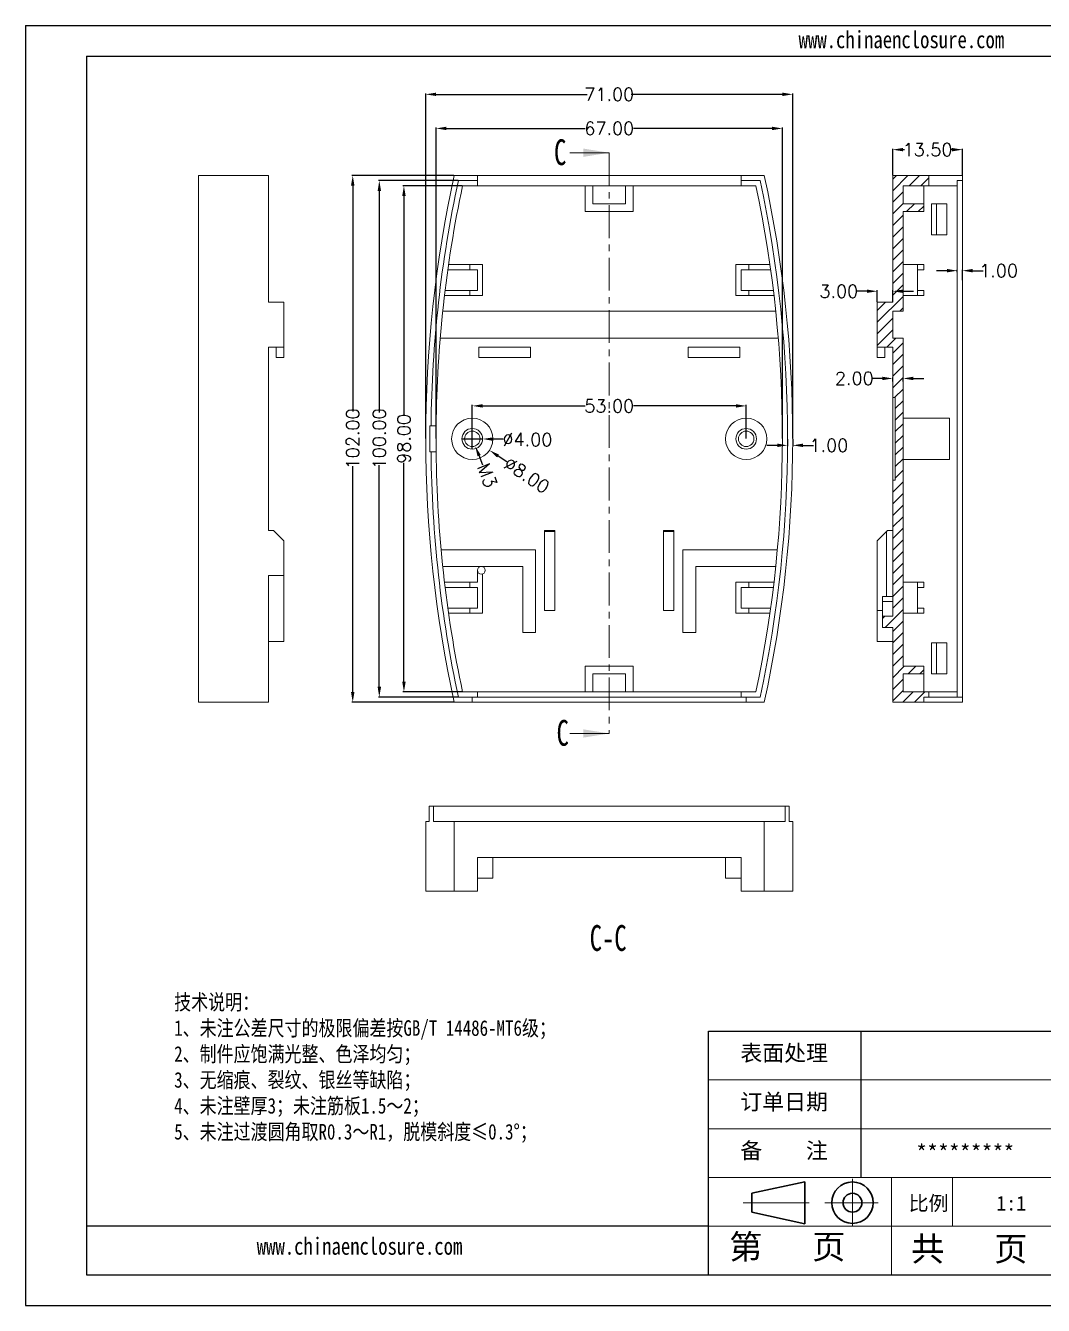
# Model space of a CAD drawing. Header units: inches. Extents: x -1639 to -684, y 346 to 594.
# Drawn here: x -1638.8 to -1441.9, y 346.2 to 594 of the extents above; entities that cross this region are included whole.
import ezdxf

# ---------------------------------------------------------------- set-up
doc = ezdxf.new("R2010")
doc.units = ezdxf.units.IN
doc.linetypes.add('CENTER', pattern=[10.16, 6.35, -1.27, 1.27, -1.27])
doc.linetypes.add('CENTER2', pattern=[28.575, 19.05, -3.175, 3.175, -3.175])
doc.layers.add('文字', color=81, linetype='Continuous')
for name, color, linetype, lineweight in [('粗实线', 7, 'Continuous', 30), ('细实线', 3, 'Continuous', 9), ('细点划线', 2, 'CENTER2', 9)]:
    doc.layers.add(name, color=color, linetype=linetype, lineweight=lineweight)
doc.styles.add('SLDTEXTSTYLE6', font='TXT', dxfattribs={"width": 0.7})
doc.styles.get("Standard").update_dxf_attribs({"font": 'txt', "bigfont": 'gbcbig.shx'})
doc.styles.add('宋体', font='', dxfattribs={"width": 0.8, "height": 3.5})
doc.styles.get('宋体').set_extended_font_data('SimSun')
doc.dimstyles.new('2.5', dxfattribs={"dimtxt": 2.5, "dimasz": 2, "dimexe": 0.18, "dimexo": 0.0625, "dimgap": 0.09, "dimtad": 0, "dimzin": 0, "dimdsep": 46, "dimtxsty": 'Standard', "dimcen": 2, "dimclrd": 3, "dimclre": 3, "dimclrt": 256, "dimadec": 0, "dimazin": 0, "dimtfac": 1, "dimtofl": 0, "dimtmove": 0, "dimatfit": 3, "dimfxl": 0, "dimtolj": 1, "dimtzin": 0, "dimarcsym": 0})

# ---------------------------------------------------------------- blocks, each defined once
blk = doc.blocks.new('*D139')
at = {"color": 3, "lineweight": -2, "transparency": 16777216}
for p, q in [((-1555.98, 564.96), (-1575.73, 564.96)), ((-1575.55, 562.96), (-1575.55, 519.26)), ((-1575.55, 464.96), (-1575.55, 508.66)), ((-1555.98, 462.96), (-1575.73, 462.96))]:
    blk.add_line(p, q, dxfattribs=at)
at = {"color": 3, "transparency": 16777216}
for points in [[(-1575.89, 562.96), (-1575.22, 562.96), (-1575.55, 564.96)], [(-1575.89, 464.96), (-1575.22, 464.96), (-1575.55, 462.96)]]:
    blk.add_solid(points, dxfattribs=at)
at = {"layer": 'Defpoints', "color": 0, "transparency": 16777216}
for p in [(-1575.55, 564.96), (-1555.92, 564.96), (-1555.92, 462.96)]:
    blk.add_point(p, dxfattribs=at)
at = {"transparency": 16777216, "insert": (-1575.55, 513.96), "char_height": 2.5, "attachment_point": 5, "rotation": 90}
blk.add_mtext('\\A1;102.00', dxfattribs=at)
blk = doc.blocks.new('*D140')
at = {"color": 3, "lineweight": -2, "transparency": 16777216}
for p, q in [((-1555.18, 563.96), (-1570.59, 563.96)), ((-1570.41, 561.96), (-1570.41, 519.05)), ((-1570.41, 465.96), (-1570.41, 508.87)), ((-1555.18, 463.96), (-1570.59, 463.96))]:
    blk.add_line(p, q, dxfattribs=at)
at = {"color": 3, "transparency": 16777216}
for points in [[(-1570.74, 561.96), (-1570.07, 561.96), (-1570.41, 563.96)], [(-1570.74, 465.96), (-1570.07, 465.96), (-1570.41, 463.96)]]:
    blk.add_solid(points, dxfattribs=at)
at = {"layer": 'Defpoints', "color": 0, "transparency": 16777216}
for p in [(-1555.12, 563.96), (-1570.41, 463.96), (-1555.12, 463.96)]:
    blk.add_point(p, dxfattribs=at)
at = {"transparency": 16777216, "insert": (-1570.41, 513.96), "char_height": 2.5, "attachment_point": 5, "rotation": 90}
blk.add_mtext('\\A1;100.00', dxfattribs=at)
blk = doc.blocks.new('*D141')
at = {"color": 3, "lineweight": -2, "transparency": 16777216}
for p, q in [((-1554.37, 562.96), (-1565.83, 562.96)), ((-1565.65, 560.96), (-1565.65, 518.63)), ((-1565.65, 466.96), (-1565.65, 509.29)), ((-1554.37, 464.96), (-1565.83, 464.96))]:
    blk.add_line(p, q, dxfattribs=at)
at = {"color": 3, "transparency": 16777216}
for points in [[(-1565.98, 560.96), (-1565.31, 560.96), (-1565.65, 562.96)], [(-1565.98, 466.96), (-1565.31, 466.96), (-1565.65, 464.96)]]:
    blk.add_solid(points, dxfattribs=at)
at = {"layer": 'Defpoints', "color": 0, "transparency": 16777216}
for p in [(-1565.65, 562.96), (-1554.31, 562.96), (-1554.31, 464.96)]:
    blk.add_point(p, dxfattribs=at)
at = {"transparency": 16777216, "insert": (-1565.65, 513.96), "char_height": 2.5, "attachment_point": 5, "rotation": 90}
blk.add_mtext('\\A1;98.00', dxfattribs=at)
blk = doc.blocks.new('*D142')
at = {"color": 3, "lineweight": -2, "transparency": 16777216}
for p, q in [((-1552.42, 514.02), (-1552.42, 520.52)), ((-1550.42, 520.34), (-1530.6, 520.34)), ((-1501.42, 520.34), (-1521.25, 520.34)), ((-1499.42, 514.02), (-1499.42, 520.52))]:
    blk.add_line(p, q, dxfattribs=at)
at = {"color": 3, "transparency": 16777216}
for points in [[(-1550.42, 520.67), (-1550.42, 520.01), (-1552.42, 520.34)], [(-1501.42, 520.67), (-1501.42, 520.01), (-1499.42, 520.34)]]:
    blk.add_solid(points, dxfattribs=at)
at = {"layer": 'Defpoints', "color": 0, "transparency": 16777216}
for p in [(-1499.42, 520.34), (-1552.42, 513.96), (-1499.42, 513.96)]:
    blk.add_point(p, dxfattribs=at)
at = {"transparency": 16777216, "insert": (-1525.92, 520.34), "char_height": 2.5, "attachment_point": 5}
blk.add_mtext('\\A1;53.00', dxfattribs=at)
blk = doc.blocks.new('*D143')
at = {"color": 3, "lineweight": -2, "transparency": 16777216}
for p, q in [((-1559.42, 514.02), (-1559.42, 574.24)), ((-1557.42, 574.06), (-1530.6, 574.06)), ((-1494.42, 574.06), (-1521.25, 574.06)), ((-1492.42, 514.02), (-1492.42, 574.24))]:
    blk.add_line(p, q, dxfattribs=at)
at = {"color": 3, "transparency": 16777216}
for points in [[(-1557.42, 574.39), (-1557.42, 573.73), (-1559.42, 574.06)], [(-1494.42, 574.39), (-1494.42, 573.73), (-1492.42, 574.06)]]:
    blk.add_solid(points, dxfattribs=at)
at = {"layer": 'Defpoints', "color": 0, "transparency": 16777216}
for p in [(-1492.42, 574.06), (-1559.42, 513.96), (-1492.42, 513.96)]:
    blk.add_point(p, dxfattribs=at)
at = {"transparency": 16777216, "insert": (-1525.92, 574.06), "char_height": 2.5, "attachment_point": 5}
blk.add_mtext('\\A1;67.00', dxfattribs=at)
blk = doc.blocks.new('*D144')
at = {"color": 3, "lineweight": -2, "transparency": 16777216}
for p, q in [((-1561.42, 514.02), (-1561.42, 580.84)), ((-1559.42, 580.66), (-1530.18, 580.66)), ((-1492.42, 580.66), (-1521.67, 580.66)), ((-1490.42, 514.02), (-1490.42, 580.84))]:
    blk.add_line(p, q, dxfattribs=at)
at = {"color": 3, "transparency": 16777216}
for points in [[(-1559.42, 580.99), (-1559.42, 580.33), (-1561.42, 580.66)], [(-1492.42, 580.99), (-1492.42, 580.33), (-1490.42, 580.66)]]:
    blk.add_solid(points, dxfattribs=at)
at = {"layer": 'Defpoints', "color": 0, "transparency": 16777216}
for p in [(-1561.42, 580.66), (-1561.42, 513.96), (-1490.42, 513.96)]:
    blk.add_point(p, dxfattribs=at)
at = {"transparency": 16777216, "insert": (-1525.92, 580.66), "char_height": 2.5, "attachment_point": 5}
blk.add_mtext('\\A1;71.00', dxfattribs=at)
blk = doc.blocks.new('*D145')
at = {"color": 3, "lineweight": -2, "transparency": 16777216}
for p, q in [((-1491.42, 513.9), (-1491.42, 512.52)), ((-1490.42, 513.9), (-1490.42, 512.52)), ((-1493.42, 512.7), (-1495.42, 512.7)), ((-1488.42, 512.7), (-1486.42, 512.7))]:
    blk.add_line(p, q, dxfattribs=at)
at = {"color": 3, "transparency": 16777216}
for points in [[(-1493.42, 513.04), (-1493.42, 512.37), (-1491.42, 512.7)], [(-1488.42, 513.04), (-1488.42, 512.37), (-1490.42, 512.7)]]:
    blk.add_solid(points, dxfattribs=at)
at = {"layer": 'Defpoints', "color": 0, "transparency": 16777216}
for p in [(-1491.42, 513.96), (-1490.42, 513.96), (-1490.42, 512.7)]:
    blk.add_point(p, dxfattribs=at)
at = {"transparency": 16777216, "insert": (-1483.42, 512.7), "char_height": 2.5, "attachment_point": 5}
blk.add_mtext('\\A1;1.00', dxfattribs=at)
blk = doc.blocks.new('*D146')
at = {"color": 3, "lineweight": -2, "transparency": 16777216}
for p, q in [((-1471.08, 565.02), (-1471.08, 570.13)), ((-1469.08, 569.95), (-1468.8, 569.95)), ((-1459.58, 569.95), (-1459.87, 569.95)), ((-1457.58, 565.02), (-1457.58, 570.13))]:
    blk.add_line(p, q, dxfattribs=at)
at = {"color": 3, "transparency": 16777216}
for points in [[(-1469.08, 570.28), (-1469.08, 569.62), (-1471.08, 569.95)], [(-1459.58, 570.28), (-1459.58, 569.62), (-1457.58, 569.95)]]:
    blk.add_solid(points, dxfattribs=at)
at = {"layer": 'Defpoints', "color": 0, "transparency": 16777216}
for p in [(-1457.58, 569.95), (-1471.08, 564.96), (-1457.58, 564.96)]:
    blk.add_point(p, dxfattribs=at)
at = {"transparency": 16777216, "insert": (-1464.33, 569.95), "char_height": 2.5, "attachment_point": 5}
blk.add_mtext('\\A1;13.50', dxfattribs=at)
blk = doc.blocks.new('*D147')
at = {"color": 3, "lineweight": -2, "transparency": 16777216}
for p, q in [((-1460.58, 546.52), (-1462.58, 546.52)), ((-1458.58, 546.23), (-1458.58, 546.7)), ((-1457.58, 544.68), (-1457.58, 546.7)), ((-1455.58, 546.52), (-1453.58, 546.52))]:
    blk.add_line(p, q, dxfattribs=at)
at = {"color": 3, "transparency": 16777216}
for points in [[(-1460.58, 546.86), (-1460.58, 546.19), (-1458.58, 546.52)], [(-1455.58, 546.86), (-1455.58, 546.19), (-1457.58, 546.52)]]:
    blk.add_solid(points, dxfattribs=at)
at = {"layer": 'Defpoints', "color": 0, "transparency": 16777216}
for p in [(-1458.58, 546.17), (-1457.58, 546.52), (-1457.58, 544.62)]:
    blk.add_point(p, dxfattribs=at)
at = {"transparency": 16777216, "insert": (-1450.58, 546.52), "char_height": 2.5, "attachment_point": 5}
blk.add_mtext('\\A1;1.00', dxfattribs=at)
blk = doc.blocks.new('*D148')
at = {"color": 3, "lineweight": -2, "transparency": 16777216}
for p, q in [((-1474.08, 540.47), (-1474.08, 542.72)), ((-1471.08, 540.47), (-1471.08, 542.72)), ((-1476.08, 542.54), (-1478.08, 542.54)), ((-1469.08, 542.54), (-1467.08, 542.54))]:
    blk.add_line(p, q, dxfattribs=at)
at = {"color": 3, "transparency": 16777216}
for points in [[(-1476.08, 542.87), (-1476.08, 542.21), (-1474.08, 542.54)], [(-1469.08, 542.87), (-1469.08, 542.21), (-1471.08, 542.54)]]:
    blk.add_solid(points, dxfattribs=at)
at = {"layer": 'Defpoints', "color": 0, "transparency": 16777216}
for p in [(-1474.08, 542.54), (-1474.08, 540.41), (-1471.08, 540.41)]:
    blk.add_point(p, dxfattribs=at)
at = {"transparency": 16777216, "insert": (-1481.51, 542.54), "char_height": 2.5, "attachment_point": 5}
blk.add_mtext('\\A1;3.00', dxfattribs=at)
blk = doc.blocks.new('*D149')
at = {"color": 3, "lineweight": -2, "transparency": 16777216}
for p, q in [((-1473.08, 525.65), (-1475.08, 525.65)), ((-1471.08, 525.06), (-1471.08, 525.83)), ((-1469.08, 525.06), (-1469.08, 525.83)), ((-1467.08, 525.65), (-1465.08, 525.65))]:
    blk.add_line(p, q, dxfattribs=at)
at = {"color": 3, "transparency": 16777216}
for points in [[(-1473.08, 525.99), (-1473.08, 525.32), (-1471.08, 525.65)], [(-1467.08, 525.99), (-1467.08, 525.32), (-1469.08, 525.65)]]:
    blk.add_solid(points, dxfattribs=at)
at = {"layer": 'Defpoints', "color": 0, "transparency": 16777216}
for p in [(-1469.08, 525.65), (-1471.08, 525), (-1469.08, 525)]:
    blk.add_point(p, dxfattribs=at)
at = {"transparency": 16777216, "insert": (-1478.51, 525.65), "char_height": 2.5, "attachment_point": 5}
blk.add_mtext('\\A1;2.00', dxfattribs=at)
blk = doc.blocks.new('*D150')
at = {"color": 3, "lineweight": -2, "transparency": 16777216}
for p, q in [((-1552.42, 511.96), (-1552.42, 515.96)), ((-1554.42, 513.96), (-1550.42, 513.96)), ((-1545.76, 509.53), (-1547.43, 510.64))]:
    blk.add_line(p, q, dxfattribs=at)
at = {"color": 3, "transparency": 16777216}
blk.add_solid([(-1547.24, 510.91), (-1547.61, 510.36), (-1549.09, 511.75)], dxfattribs=at)
at = {"layer": 'Defpoints', "color": 0, "transparency": 16777216}
for p in [(-1555.75, 516.18), (-1549.09, 511.75)]:
    blk.add_point(p, dxfattribs=at)
at = {"transparency": 16777216, "insert": (-1541.87, 506.94), "char_height": 2.5, "attachment_point": 5, "rotation": 326.3569}
blk.add_mtext('\\A1;∅8.00', dxfattribs=at)
blk = doc.blocks.new('*D151')
at = {"color": 3, "lineweight": -2, "transparency": 16777216}
for p, q in [((-1552.42, 511.96), (-1552.42, 515.96)), ((-1554.42, 513.96), (-1550.42, 513.96)), ((-1546.42, 513.89), (-1548.42, 513.91))]:
    blk.add_line(p, q, dxfattribs=at)
at = {"color": 3, "transparency": 16777216}
blk.add_solid([(-1548.42, 514.24), (-1548.43, 513.58), (-1550.42, 513.94)], dxfattribs=at)
at = {"layer": 'Defpoints', "color": 0, "transparency": 16777216}
for p in [(-1554.42, 513.99), (-1550.42, 513.94)]:
    blk.add_point(p, dxfattribs=at)
at = {"transparency": 16777216, "insert": (-1541.75, 513.83), "char_height": 2.5, "attachment_point": 5, "rotation": 359.2889}
blk.add_mtext('\\A1;∅4.00', dxfattribs=at)
blk = doc.blocks.new('*D152')
at = {"color": 3, "lineweight": -2, "transparency": 16777216}
for p, q in [((-1552.42, 511.96), (-1552.42, 515.96)), ((-1554.42, 513.96), (-1550.42, 513.96)), ((-1550.35, 508.87), (-1551.1, 510.72))]:
    blk.add_line(p, q, dxfattribs=at)
at = {"color": 3, "transparency": 16777216}
blk.add_solid([(-1550.79, 510.84), (-1551.41, 510.59), (-1551.86, 512.57)], dxfattribs=at)
at = {"layer": 'Defpoints', "color": 0, "transparency": 16777216}
for p in [(-1552.99, 515.35), (-1551.86, 512.57)]:
    blk.add_point(p, dxfattribs=at)
at = {"transparency": 16777216, "insert": (-1549.53, 506.85), "char_height": 2.5, "attachment_point": 5, "rotation": 292.1338}
blk.add_mtext('\\A1;M3', dxfattribs=at)

msp = doc.modelspace()

# ---------------------------------------------------------------- hatches: boundary and pattern name
at = {"linetype": 'Continuous', "lineweight": 0}
h = msp.add_hatch(dxfattribs=at)
h.set_pattern_fill('ANSI31', color=4, scale=0.5, style=0)
h.set_pattern_definition([(45, (-885.593, -332.0046), (-1.122532, 1.122532), [])])
h.paths.add_polyline_path([(-1471.083, 540.411), (-1474.083, 540.411), (-1474.083, 531.711), (-1471.083, 531.711), (-1471.083, 521.961), (-1470.583, 521.961), (-1470.583, 505.961), (-1471.083, 505.961), (-1471.083, 479.661), (-1473.083, 479.661), (-1473.083, 477.461), (-1471.083, 477.461), (-1471.083, 462.961), (-1465.083, 462.961), (-1465.083, 463.961), (-1464.083, 463.961), (-1464.083, 464.961), (-1469.083, 464.961), (-1469.083, 468.461), (-1465.083, 468.461), (-1465.083, 469.961), (-1469.083, 469.961), (-1469.083, 533.461), (-1471.083, 533.461), (-1471.083, 538.661), (-1469.083, 538.661), (-1469.083, 557.961), (-1465.083, 557.961), (-1465.083, 559.461), (-1469.083, 559.461), (-1469.083, 562.961), (-1464.083, 562.961), (-1464.083, 564.961), (-1471.083, 564.961)], flags=0)

# ---------------------------------------------------------------- linework, layer by layer
for p, q in [((-1638.846, 593.968), (-1288.425, 593.968)), ((-1638.846, 593.968), (-1638.846, 346.195)), ((-1627.047, 588.068), (-1294.324, 588.068)), ((-1627.047, 588.068), (-1627.047, 352.094)), ((-1506.7, 352.094), (-1506.7, 399.289)), ((-1506.7, 399.289), (-1435.908, 399.289)), ((-1477.204, 370.972), (-1477.204, 399.289)), ((-1506.7, 361.533), (-1627.047, 361.533)), ((-1627.047, 352.094), (-1294.324, 352.094)), ((-1638.846, 346.195), (-1288.425, 346.195))]:
    msp.add_line(p, q)
at = {"color": 7, "linetype": 'Continuous', "lineweight": 0}
for p, q in [((-1533.522, 569.354), (-1525.922, 569.354)), ((-1533.522, 456.92), (-1525.922, 456.92))]:
    msp.add_line(p, q, dxfattribs=at)
at = {"color": 1, "linetype": 'CENTER', "lineweight": 0}
msp.add_line((-1525.922, 569.354), (-1525.922, 456.92), dxfattribs=at)
at = {"color": 7, "linetype": 'Continuous', "lineweight": 15}
for p, q in [((-1605.375, 462.961), (-1605.375, 564.961)), ((-1605.375, 564.961), (-1591.875, 564.961)), ((-1591.875, 540.411), (-1591.875, 564.961)), ((-1551.422, 564.961), (-1555.922, 564.961)), ((-1551.422, 564.961), (-1551.422, 563.961)), ((-1500.422, 564.961), (-1551.422, 564.961)), ((-1495.922, 564.961), (-1500.422, 564.961)), ((-1500.422, 563.961), (-1500.422, 564.961)), ((-1471.083, 564.961), (-1464.083, 564.961)), ((-1471.083, 540.411), (-1471.083, 564.961)), ((-1464.083, 562.961), (-1464.083, 564.961)), ((-1464.083, 564.961), (-1457.583, 564.961)), ((-1457.583, 563.961), (-1457.583, 564.961)), ((-1551.422, 563.961), (-1555.115, 563.961)), ((-1551.422, 562.961), (-1554.306, 562.961)), ((-1551.422, 563.961), (-1551.422, 562.961)), ((-1500.422, 562.961), (-1551.422, 562.961)), ((-1530.572, 562.961), (-1530.572, 557.961)), ((-1529.072, 562.961), (-1529.072, 559.461)), ((-1522.772, 559.461), (-1522.772, 562.961)), ((-1521.272, 557.961), (-1521.272, 562.961)), ((-1496.729, 563.961), (-1500.422, 563.961)), ((-1500.422, 562.961), (-1500.422, 563.961)), ((-1497.538, 562.961), (-1500.422, 562.961)), ((-1469.083, 562.961), (-1464.083, 562.961)), ((-1469.083, 559.461), (-1469.083, 562.961)), ((-1465.083, 559.461), (-1465.083, 562.961)), ((-1464.083, 562.961), (-1458.583, 562.961)), ((-1457.583, 563.961), (-1458.583, 563.961)), ((-1458.583, 562.961), (-1458.583, 563.961)), ((-1458.583, 464.961), (-1458.583, 562.961)), ((-1457.583, 463.961), (-1457.583, 563.961)), ((-1530.572, 557.961), (-1521.272, 557.961)), ((-1529.072, 559.461), (-1522.772, 559.461)), ((-1465.083, 559.461), (-1469.083, 559.461)), ((-1465.083, 557.961), (-1469.083, 557.961)), ((-1469.083, 538.661), (-1469.083, 557.961)), ((-1465.083, 557.961), (-1465.083, 559.461)), ((-1463.583, 559.461), (-1460.583, 559.461)), ((-1463.583, 553.461), (-1463.583, 559.461)), ((-1462.583, 559.461), (-1462.583, 553.461)), ((-1460.583, 553.461), (-1460.583, 559.461)), ((-1460.583, 553.461), (-1463.583, 553.461)), ((-1552.922, 547.711), (-1557.009, 547.711)), ((-1552.922, 547.711), (-1552.922, 546.711)), ((-1550.422, 547.711), (-1552.922, 547.711)), ((-1550.422, 541.711), (-1550.422, 547.711)), ((-1501.422, 541.711), (-1501.422, 547.711)), ((-1501.422, 547.711), (-1498.922, 547.711)), ((-1498.922, 547.711), (-1498.922, 546.711)), ((-1498.922, 547.711), (-1494.835, 547.711)), ((-1466.283, 547.711), (-1469.083, 547.711)), ((-1466.283, 541.711), (-1466.283, 547.711)), ((-1466.283, 547.711), (-1465.083, 547.711)), ((-1465.083, 547.711), (-1465.083, 546.711)), ((-1557.15, 546.711), (-1552.922, 546.711)), ((-1551.422, 546.711), (-1552.922, 546.711)), ((-1551.422, 542.711), (-1551.422, 546.711)), ((-1500.422, 542.711), (-1500.422, 546.711)), ((-1500.422, 546.711), (-1498.922, 546.711)), ((-1494.694, 546.711), (-1498.922, 546.711)), ((-1465.083, 546.711), (-1466.283, 546.711)), ((-1552.922, 542.711), (-1557.673, 542.711)), ((-1552.922, 542.711), (-1552.922, 541.711)), ((-1552.922, 542.711), (-1551.422, 542.711)), ((-1498.922, 542.711), (-1500.422, 542.711)), ((-1498.922, 542.711), (-1498.922, 541.711)), ((-1498.922, 542.711), (-1494.171, 542.711)), ((-1466.283, 542.711), (-1465.083, 542.711)), ((-1465.083, 542.711), (-1465.083, 541.711)), ((-1588.875, 540.411), (-1591.875, 540.411)), ((-1588.875, 540.411), (-1588.875, 531.711)), ((-1557.793, 541.711), (-1552.922, 541.711)), ((-1552.922, 541.711), (-1550.422, 541.711)), ((-1498.922, 541.711), (-1501.422, 541.711)), ((-1494.051, 541.711), (-1498.922, 541.711)), ((-1474.083, 540.411), (-1474.083, 531.711)), ((-1474.083, 540.411), (-1471.083, 540.411)), ((-1466.283, 541.711), (-1469.083, 541.711)), ((-1466.283, 541.711), (-1465.083, 541.711)), ((-1493.711, 538.661), (-1558.132, 538.661)), ((-1469.083, 538.661), (-1471.083, 538.661)), ((-1471.083, 533.461), (-1471.083, 538.661)), ((-1558.619, 533.461), (-1493.225, 533.461)), ((-1471.083, 533.461), (-1469.083, 533.461)), ((-1469.083, 469.961), (-1469.083, 533.461)), ((-1588.875, 531.711), (-1591.875, 531.711)), ((-1591.875, 496.211), (-1591.875, 531.711)), ((-1590.375, 529.711), (-1590.375, 531.711)), ((-1588.875, 529.711), (-1588.875, 531.711)), ((-1551.172, 531.711), (-1541.172, 531.711)), ((-1551.172, 529.711), (-1551.172, 531.711)), ((-1541.172, 531.711), (-1541.172, 529.711)), ((-1510.672, 531.711), (-1500.672, 531.711)), ((-1510.672, 529.711), (-1510.672, 531.711)), ((-1500.672, 531.711), (-1500.672, 529.711)), ((-1471.083, 531.711), (-1474.083, 531.711)), ((-1474.083, 529.711), (-1474.083, 531.711)), ((-1472.583, 529.711), (-1472.583, 531.711)), ((-1471.083, 521.961), (-1471.083, 531.711)), ((-1588.875, 529.711), (-1590.375, 529.711)), ((-1541.172, 529.711), (-1551.172, 529.711)), ((-1500.672, 529.711), (-1510.672, 529.711)), ((-1472.583, 529.711), (-1474.083, 529.711)), ((-1470.583, 521.961), (-1471.083, 521.961)), ((-1471.083, 521.961), (-1471.083, 505.961)), ((-1470.583, 521.961), (-1470.583, 505.961)), ((-1460.083, 517.961), (-1469.083, 517.961)), ((-1460.083, 513.961), (-1460.083, 517.961)), ((-1560.409, 516.463), (-1560.609, 516.463)), ((-1559.409, 516.461), (-1560.409, 516.463)), ((-1460.083, 509.961), (-1460.083, 513.961)), ((-1560.609, 511.459), (-1560.409, 511.459)), ((-1560.409, 511.459), (-1559.409, 511.46)), ((-1469.083, 509.961), (-1460.083, 509.961)), ((-1471.083, 479.661), (-1471.083, 505.961)), ((-1471.083, 505.961), (-1470.583, 505.961)), ((-1590.875, 496.211), (-1591.875, 496.211)), ((-1588.875, 494.211), (-1590.875, 496.211)), ((-1536.422, 496.211), (-1538.422, 496.211)), ((-1538.422, 496.211), (-1538.422, 480.711)), ((-1536.422, 496.011), (-1538.422, 496.011)), ((-1536.422, 480.711), (-1536.422, 496.211)), ((-1513.422, 496.211), (-1515.422, 496.211)), ((-1515.422, 496.211), (-1515.422, 480.711)), ((-1515.422, 496.011), (-1513.422, 496.011)), ((-1513.422, 480.711), (-1513.422, 496.211)), ((-1472.283, 496.011), (-1474.083, 494.211)), ((-1472.083, 496.211), (-1472.283, 496.011)), ((-1472.283, 483.461), (-1472.283, 496.011)), ((-1471.083, 496.211), (-1472.083, 496.211)), ((-1588.875, 487.511), (-1588.875, 494.211)), ((-1474.083, 494.211), (-1474.083, 480.711)), ((-1540.172, 492.461), (-1558.445, 492.461)), ((-1540.172, 476.461), (-1540.172, 492.461)), ((-1511.672, 492.461), (-1493.398, 492.461)), ((-1511.672, 476.461), (-1511.672, 492.461)), ((-1558.132, 489.261), (-1550.672, 489.261)), ((-1551.422, 488.511), (-1551.422, 486.211)), ((-1550.672, 489.261), (-1542.672, 489.261)), ((-1542.672, 489.261), (-1542.672, 476.461)), ((-1509.172, 489.261), (-1509.172, 476.461)), ((-1493.711, 489.261), (-1509.172, 489.261)), ((-1588.875, 487.511), (-1591.875, 487.511)), ((-1591.875, 462.961), (-1591.875, 487.511)), ((-1588.875, 487.511), (-1588.875, 474.711)), ((-1557.793, 486.211), (-1552.922, 486.211)), ((-1552.922, 485.211), (-1552.922, 486.211)), ((-1552.922, 486.211), (-1551.422, 486.211)), ((-1550.422, 487.804), (-1550.422, 480.211)), ((-1501.422, 486.211), (-1501.422, 480.211)), ((-1498.922, 486.211), (-1501.422, 486.211)), ((-1494.051, 486.211), (-1498.922, 486.211)), ((-1498.922, 485.211), (-1498.922, 486.211)), ((-1466.283, 486.211), (-1469.083, 486.211)), ((-1466.283, 486.211), (-1466.283, 480.211)), ((-1466.283, 486.211), (-1465.083, 486.211)), ((-1465.083, 485.211), (-1465.083, 486.211)), ((-1552.922, 485.211), (-1557.673, 485.211)), ((-1552.922, 485.211), (-1551.422, 485.211)), ((-1551.422, 485.211), (-1551.422, 481.211)), ((-1500.422, 485.211), (-1500.422, 481.211)), ((-1498.922, 485.211), (-1500.422, 485.211)), ((-1498.922, 485.211), (-1494.171, 485.211)), ((-1473.083, 483.461), (-1471.083, 483.461)), ((-1473.083, 482.461), (-1473.083, 483.461)), ((-1465.083, 485.211), (-1466.283, 485.211)), ((-1557.15, 481.211), (-1552.922, 481.211)), ((-1552.922, 480.211), (-1552.922, 481.211)), ((-1551.422, 481.211), (-1552.922, 481.211)), ((-1538.422, 480.711), (-1536.422, 480.711)), ((-1515.422, 480.711), (-1513.422, 480.711)), ((-1500.422, 481.211), (-1498.922, 481.211)), ((-1494.694, 481.211), (-1498.922, 481.211)), ((-1498.922, 480.211), (-1498.922, 481.211)), ((-1474.083, 480.711), (-1473.083, 480.711)), ((-1474.083, 480.711), (-1474.083, 474.711)), ((-1471.083, 482.461), (-1473.083, 482.461)), ((-1473.083, 479.661), (-1473.083, 482.461)), ((-1466.283, 481.211), (-1465.083, 481.211)), ((-1465.083, 480.211), (-1465.083, 481.211)), ((-1552.922, 480.211), (-1557.009, 480.211)), ((-1550.422, 480.211), (-1552.922, 480.211)), ((-1501.422, 480.211), (-1498.922, 480.211)), ((-1498.922, 480.211), (-1494.835, 480.211)), ((-1473.083, 479.661), (-1473.083, 477.461)), ((-1471.083, 479.661), (-1473.083, 479.661)), ((-1466.283, 480.211), (-1469.083, 480.211)), ((-1466.283, 480.211), (-1465.083, 480.211)), ((-1542.672, 476.461), (-1540.172, 476.461)), ((-1509.172, 476.461), (-1511.672, 476.461)), ((-1471.083, 477.461), (-1473.083, 477.461)), ((-1471.083, 462.961), (-1471.083, 477.461)), ((-1588.875, 474.711), (-1591.875, 474.711)), ((-1474.083, 474.711), (-1471.083, 474.711)), ((-1460.583, 474.461), (-1463.583, 474.461)), ((-1463.583, 468.461), (-1463.583, 474.461)), ((-1462.583, 468.461), (-1462.583, 474.461)), ((-1460.583, 468.461), (-1460.583, 474.461)), ((-1530.572, 469.961), (-1521.272, 469.961)), ((-1530.572, 464.961), (-1530.572, 469.961)), ((-1529.072, 464.961), (-1529.072, 468.461)), ((-1529.072, 468.461), (-1522.772, 468.461)), ((-1522.772, 468.461), (-1522.772, 464.961)), ((-1521.272, 469.961), (-1521.272, 464.961)), ((-1465.083, 469.961), (-1469.083, 469.961)), ((-1465.083, 468.461), (-1469.083, 468.461)), ((-1469.083, 464.961), (-1469.083, 468.461)), ((-1465.083, 468.461), (-1465.083, 469.961)), ((-1465.083, 468.461), (-1465.083, 464.961)), ((-1463.583, 468.461), (-1460.583, 468.461)), ((-1555.115, 463.961), (-1552.422, 463.961)), ((-1554.306, 464.961), (-1551.422, 464.961)), ((-1552.422, 463.961), (-1552.422, 462.961)), ((-1552.422, 463.961), (-1551.422, 463.961)), ((-1551.422, 464.961), (-1551.422, 463.961)), ((-1551.422, 464.961), (-1500.422, 464.961)), ((-1551.422, 463.961), (-1500.422, 463.961)), ((-1500.422, 464.961), (-1497.538, 464.961)), ((-1500.422, 463.961), (-1500.422, 464.961)), ((-1500.422, 463.961), (-1499.422, 463.961)), ((-1499.422, 462.961), (-1499.422, 463.961)), ((-1499.422, 463.961), (-1496.729, 463.961)), ((-1464.083, 464.961), (-1469.083, 464.961)), ((-1465.083, 463.961), (-1464.083, 463.961)), ((-1465.083, 463.961), (-1465.083, 462.961)), ((-1464.083, 463.961), (-1464.083, 464.961)), ((-1458.583, 464.961), (-1464.083, 464.961)), ((-1464.083, 463.961), (-1458.583, 463.961)), ((-1458.583, 463.961), (-1458.583, 464.961)), ((-1458.583, 463.961), (-1457.583, 463.961)), ((-1457.583, 462.961), (-1457.583, 463.961)), ((-1605.375, 462.961), (-1591.875, 462.961)), ((-1555.922, 462.961), (-1552.422, 462.961)), ((-1552.422, 462.961), (-1499.422, 462.961)), ((-1499.422, 462.961), (-1495.922, 462.961)), ((-1465.083, 462.961), (-1471.083, 462.961)), ((-1465.083, 462.961), (-1457.583, 462.961)), ((-1560.762, 442.88), (-1560.762, 439.88)), ((-1560.762, 442.88), (-1559.955, 442.88)), ((-1559.955, 442.88), (-1559.955, 439.88)), ((-1559.955, 442.88), (-1491.889, 442.88)), ((-1491.889, 442.88), (-1491.889, 439.88)), ((-1491.889, 442.88), (-1491.081, 442.88)), ((-1491.081, 442.88), (-1491.081, 439.88)), ((-1561.422, 439.88), (-1561.422, 426.38)), ((-1560.762, 439.88), (-1561.422, 439.88)), ((-1555.922, 439.88), (-1559.955, 439.88)), ((-1555.922, 426.38), (-1555.922, 439.88)), ((-1495.922, 439.88), (-1555.922, 439.88)), ((-1495.922, 426.38), (-1495.922, 439.88)), ((-1491.889, 439.88), (-1495.922, 439.88)), ((-1490.422, 439.88), (-1491.081, 439.88)), ((-1490.422, 426.38), (-1490.422, 439.88)), ((-1500.422, 432.88), (-1551.422, 432.88)), ((-1551.422, 432.88), (-1551.422, 426.38)), ((-1548.422, 428.88), (-1548.422, 432.88)), ((-1503.422, 432.88), (-1503.422, 428.88)), ((-1500.422, 432.88), (-1500.422, 426.38)), ((-1548.422, 428.88), (-1551.422, 428.88)), ((-1503.422, 428.88), (-1500.422, 428.88)), ((-1555.922, 426.38), (-1561.422, 426.38)), ((-1551.422, 426.38), (-1555.922, 426.38)), ((-1495.922, 426.38), (-1500.422, 426.38)), ((-1490.422, 426.38), (-1495.922, 426.38))]:
    msp.add_line(p, q, dxfattribs=at)
for centre, radius in [((-1552.422, 513.961), 4), ((-1499.422, 513.961), 4), ((-1552.422, 513.961), 2), ((-1552.422, 513.961), 1.5), ((-1499.422, 513.961), 2), ((-1499.422, 513.961), 1.5), ((-1550.672, 488.511), 0.75)]:
    msp.add_circle(centre, radius, dxfattribs=at)
for centre, radius, start, end in [((-1322.217, 513.961), 239.205, 167.68966, 192.31034), ((-1729.626, 513.961), 239.205, 347.68966, 12.31034), ((-1322.217, 513.961), 238.205, 167.88329, 179.39824), ((-1322.217, 513.961), 237.205, 168.07842, 179.39612), ((-1729.626, 513.961), 237.205, 348.07842, 11.92158), ((-1729.626, 513.961), 238.205, 347.88329, 12.11671), ((-1322.217, 513.961), 238.405, 179.39866, 180.60134), ((-1322.217, 513.961), 237.205, 179.39612, 180.60422), ((-1322.217, 513.961), 238.205, 180.60182, 192.11671), ((-1322.217, 513.961), 237.205, 180.60422, 191.92158)]:
    msp.add_arc(centre, radius, start, end, dxfattribs=at)
at = {"color": 7, "linetype": 'Continuous', "lineweight": 0}
for points in [[(-1525.922, 569.354), (-1530.922, 570.154), (-1530.922, 568.554)], [(-1525.922, 456.92), (-1530.922, 457.72), (-1530.922, 456.12)]]:
    msp.add_solid(points, dxfattribs=at)
at = {"layer": '粗实线', "color": 7}
for p, q in [((-1488.046, 370.089), (-1498.359, 367.903)), ((-1488.046, 370.089), (-1488.046, 362.006)), ((-1498.359, 367.903), (-1498.359, 364.256)), ((-1498.359, 364.256), (-1488.046, 362.006))]:
    msp.add_line(p, q, dxfattribs=at)
for radius in [4.01, 1.824]:
    msp.add_circle((-1478.867, 366.08), radius, dxfattribs=at)
at = {"layer": '细实线', "color": 7}
for p, q in [((-1435.908, 389.85), (-1506.7, 389.85)), ((-1435.908, 380.411), (-1506.7, 380.411)), ((-1294.324, 370.972), (-1506.7, 370.972)), ((-1471.304, 370.972), (-1471.304, 352.094)), ((-1459.506, 370.972), (-1459.506, 361.533)), ((-1435.908, 361.533), (-1506.7, 361.533))]:
    msp.add_line(p, q, dxfattribs=at)
at = {"layer": '细点划线', "color": 7}
for p, q in [((-1478.867, 370.695), (-1478.867, 361.533)), ((-1500.003, 366.08), (-1487.255, 366.08)), ((-1484.229, 366.08), (-1473.866, 366.08))]:
    msp.add_line(p, q, dxfattribs=at)

# ---------------------------------------------------------------- texts
at = {"color": 7, "linetype": 'Continuous', "char_height": 5, "attachment_point": 1, "style": 'SLDTEXTSTYLE6'}
for s, insert in [('C', (-1536.604, 571.958)), ('C', (-1536.114, 459.544)), ('C-C', (-1529.706, 419.826))]:
    msp.add_mtext(s, dxfattribs=dict(at, insert=insert))
at = {"char_height": 3.10416, "width": 1764.25084, "attachment_point": 1}
for s, insert in [('{\\fSimHei|b0|i0|c134|p49;表面处理}', (-1500.544, 396.611)), ('{\\fSimHei|b0|i0|c134|p49;订单日期}', (-1500.544, 387.172)), ('{\\fSimHei|b0|i0|c134|p49;备    注}', (-1500.544, 377.733)), ('{\\fSimHei|b0|i0|c134|p49;*********}', (-1466.546, 377.333))]:
    msp.add_mtext(s, dxfattribs=dict(at, insert=insert))
at = {"layer": '文字', "color": 0, "attachment_point": 1, "style": '宋体'}
for s, insert, char_height, width in [('www.chinaenclosure.com', (-1489.282, 592.918), 3.32251, 58.37337), ('{\\H1.111x;技术说明：\\P1、未注公差尺寸的极限偏差按GB/T 14486-MT6级；\\P2、制件应饱满光整、色泽均匀；\\P3、无缩痕、裂纹、银丝等缺陷；\\P4、未注壁厚3；未注筋板1.5～2；\\P5、未注过渡圆角取R0.3～R1，脱模斜度≤0.3%%D；}', (-1610.097, 406.42), 2.71001, 128.63387), ('www.chinaenclosure.com', (-1594.125, 359.329), 3.32251, 58.37337)]:
    msp.add_mtext(s, dxfattribs=dict(at, insert=insert, char_height=char_height, width=width))
at = {"layer": '细实线', "color": 7, "attachment_point": 1}
for s, insert, char_height, width in [('{\\fSimSun|b0|i0|c134|p54;比例}', (-1468.001, 367.398), 2.83169, 12.43023), ('{\\fSimSun|b0|i0|c134|p54;1:1}', (-1451.04, 367.398), 2.83169, 12.43023), ('{\\fSimSun|b0|i0|c134|p54;第   页}', (-1502.729, 359.911), 4.71948, 35.39609), ('{\\fSimSun|b0|i0|c134|p54; 共   页}', (-1470.727, 359.51), 4.71948, 35.39609)]:
    msp.add_mtext(s, dxfattribs=dict(at, insert=insert, char_height=char_height, width=width))

# ---------------------------------------------------------------- dimensions: what is measured, and where the dimension line sits
for base, p1, p2, picture, middle in [((-1561.422, 580.66), (-1490.422, 513.961), (-1561.422, 513.961), '*D144', (-1525.922, 580.66)), ((-1492.422, 574.06), (-1559.422, 513.961), (-1492.422, 513.961), '*D143', (-1525.922, 574.06)), ((-1457.583, 569.951), (-1471.083, 564.961), (-1457.583, 564.961), '*D146', (-1464.333, 569.951)), ((-1457.583, 546.524), (-1458.583, 546.167), (-1457.583, 544.621), '*D147', (-1450.576, 546.524)), ((-1474.083, 542.54), (-1471.083, 540.411), (-1474.083, 540.411), '*D148', (-1481.506, 542.54)), ((-1499.422, 520.34), (-1552.422, 513.961), (-1499.422, 513.961), '*D142', (-1525.922, 520.34)), ((-1490.422, 512.705), (-1491.422, 513.961), (-1490.422, 513.961), '*D145', (-1483.415, 512.705))]:
    dim = msp.add_linear_dim(base=base, p1=p1, p2=p2, dimstyle='2.5')
    dim.commit()
    dim.dimension.update_dxf_attribs({"geometry": picture, "text_midpoint": middle})
dim = msp.add_linear_dim(base=(-1575.553, 564.961), p1=(-1555.922, 462.961), p2=(-1555.922, 564.961), angle=90, dimstyle='2.5')
dim.commit()
dim.dimension.update_dxf_attribs({"geometry": '*D139', "text_midpoint": (-1575.553, 513.961), "dimtype": 160})
for base, p1, p2, picture, middle in [((-1570.405, 463.961), (-1555.115, 563.961), (-1555.115, 463.961), '*D140', (-1570.405, 513.961)), ((-1565.647, 562.961), (-1554.306, 464.961), (-1554.306, 562.961), '*D141', (-1565.647, 513.961))]:
    dim = msp.add_linear_dim(base=base, p1=p1, p2=p2, angle=90, dimstyle='2.5')
    dim.commit()
    dim.dimension.update_dxf_attribs({"geometry": picture, "text_midpoint": middle})
dim = msp.add_linear_dim(base=(-1469.083, 525.654), p1=(-1471.083, 524.996), p2=(-1469.083, 524.996), dimstyle='2.5')
dim.commit()
dim.dimension.update_dxf_attribs({"geometry": '*D149', "text_midpoint": (-1478.506, 525.654), "dimtype": 160})
for p1, p2, picture, middle in [((-1555.752, 516.177), (-1549.092, 511.745), '*D150', (-1541.871, 506.94)), ((-1554.422, 513.986), (-1550.422, 513.936), '*D151', (-1541.749, 513.829))]:
    dim = msp.add_diameter_dim_2p(p1=p1, p2=p2, dimstyle='2.5')
    dim.commit()
    dim.dimension.update_dxf_attribs({"geometry": picture, "text_midpoint": middle})
dim = msp.add_diameter_dim_2p(p1=(-1552.987, 515.351), p2=(-1551.857, 512.572), text='M3', dimstyle='2.5')
dim.commit()
dim.dimension.update_dxf_attribs({"geometry": '*D152', "text_midpoint": (-1549.531, 506.853)})

doc.saveas('drawing.dxf')
